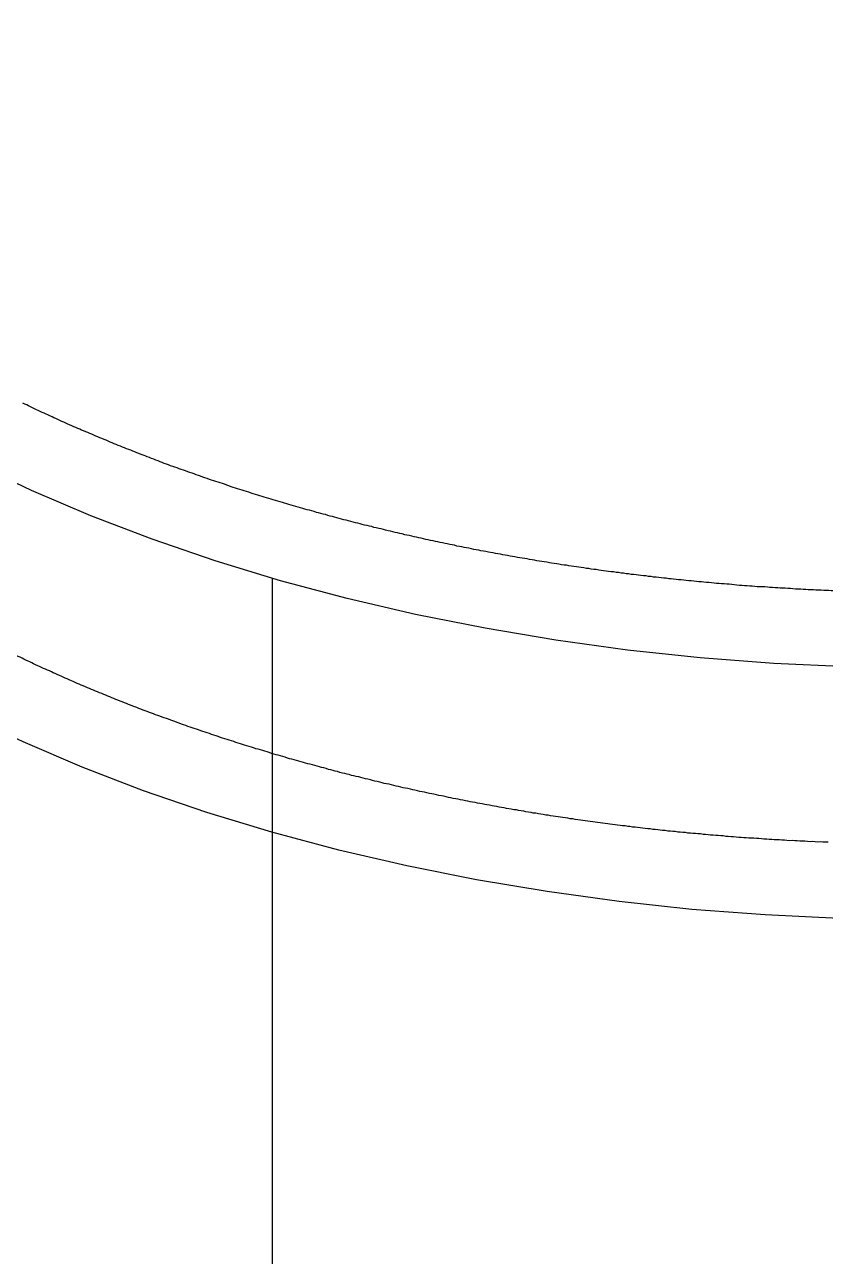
# Model space of a CAD drawing. Header units: millimetres. Extents: x -187744 to 2148, y -49419 to 6550.
# Drawn here: x -7413.5 to -7095.9, y -13904.4 to -13415.7 of the extents above; entities that cross this region are included whole.
import ezdxf
from ezdxf.enums import TextEntityAlignment as Align

# ---------------------------------------------------------------- set-up
doc = ezdxf.new("R2010")
doc.units = ezdxf.units.MM
doc.header["$LTSCALE"] = 1000
doc.header["$MEASUREMENT"] = 0
doc.set_wipeout_variables(frame=1)
doc.linetypes.add('DASH', pattern=[0.35, 0.25, -0.1])
doc.linetypes.add('M-CENTER', pattern=[1.8, 1.2, -0.2, 0.2, -0.2])
for name, color, linetype in [('AXIS_TEXT', 50, 'Continuous'), ('B1建筑尺寸', 7, 'Continuous'), ('BS-FURN', 250, 'DASH'), ('DOTE', 138, 'M-CENTER'), ('FC-FLOOR', 138, 'Continuous'), ('FF-FURN', 51, 'Continuous')]:
    doc.layers.add(name, color=color, linetype=linetype)
doc.styles.add('COMPLEX', font='COMPLEX')

# ---------------------------------------------------------------- blocks, each defined once
blk = doc.blocks.new('fdgfdsgf')
blk.add_wipeout([(90771.3, 14802.8), (90736.93, 14802.73), (90668.6, 14799.2), (90610.8, 14792.5), (90554.5, 14782.5), (90500.1, 14769.4), (90473.8, 14761.7), (90399.2, 14734.1), (90376, 14723.5), (90332.3, 14700.5), (90312, 14688), (90283.75, 14668.25), (90257.7, 14647.4), (90234.7, 14625.45), (90220.8, 14610.3), (90191.7, 14570.9), (90178.5, 14546.3), (90168.1, 14521.3), (90161.3, 14495.8), (90156.95, 14461.6), (90161.3, 14410.15), (90168.1, 14384.7), (90178.5, 14359.65), (90187.05, 14343.25), (90202.3, 14319.1), (90214.2, 14303.3), (90220.8, 14295.65), (90234.7, 14280.55), (90249.85, 14265.8), (90283.75, 14237.75), (90332.3, 14205.5), (90364.85, 14188.05), (90387.6, 14177.15), (90423.3, 14162), (90473.8, 14144.3), (90513.55, 14133.1), (90568.45, 14120.8), (90625.15, 14111.6), (90683.2, 14105.75), (90712.5, 14104.05), (90756.6, 14103), (90786, 14103.4), (90830, 14105.75), (90873.6, 14109.7), (90916.6, 14115.8), (90958.7, 14123.5), (90999.65, 14133.1), (91052.25, 14148.55), (91089.9, 14162), (91125.6, 14177.15), (91154.94, 14191.39), (91180.9, 14205.5), (91210.8, 14224.45), (91238.5, 14244.5), (91255.5, 14258.5), (91278.45, 14280.55), (91299, 14303.3), (91310.9, 14319.1), (91330.8, 14351.4), (91347.6, 14393.15), (91355.9, 14435.8), (91355.9, 14470.2), (91345.1, 14521.3), (91326.15, 14562.75), (91310.9, 14586.9), (91285.7, 14618), (91238.5, 14661.5), (91210.8, 14681.5), (91180.17, 14700.9), (91125.6, 14728.8), (91065.1, 14753.2), (91013.1, 14769.4), (90916.6, 14790.2), (90859.1, 14797.75), (90805.18, 14801.75), (90756.6, 14803)])
blk.add_polyline3d([(90697.8, 14801.3, 0), (90668.6, 14799.2, 0), (90639.5, 14796.3, 0), (90610.8, 14792.5, 0), (90582.4, 14787.9, 0), (90554.5, 14782.5, 0), (90527, 14776.3, 0), (90500.1, 14769.4, 0), (90473.8, 14761.7, 0), (90448.1, 14753.2, 0), (90423.3, 14744, 0), (90399.2, 14734.1, 0), (90376, 14723.5, 0), (90353.7, 14712.3, 0)])
at = {"color": 57}
blk.add_polyline3d([(90694.2, 14771, 0), (90693.1, 14771, 0), (90692.1, 14770.9, 0), (90691.1, 14770.8, 0), (90690.1, 14770.8, 0), (90689.1, 14770.7, 0), (90688.1, 14770.6, 0), (90687.1, 14770.6, 0), (90686, 14770.5, 0), (90685, 14770.4, 0), (90684, 14770.3, 0), (90683, 14770.3, 0), (90682, 14770.2, 0), (90681, 14770.1, 0), (90680, 14770, 0), (90679, 14770, 0), (90677.9, 14769.9, 0), (90676.9, 14769.8, 0), (90675.9, 14769.7, 0), (90674.9, 14769.6, 0), (90673.9, 14769.5, 0), (90672.9, 14769.5, 0), (90671.9, 14769.4, 0), (90670.9, 14769.3, 0), (90669.9, 14769.2, 0), (90668.8, 14769.1, 0), (90667.8, 14769, 0), (90666.8, 14768.9, 0), (90665.8, 14768.8, 0), (90664.8, 14768.7, 0), (90663.8, 14768.7, 0), (90662.8, 14768.6, 0), (90661.8, 14768.5, 0), (90660.8, 14768.4, 0), (90659.8, 14768.3, 0), (90658.8, 14768.2, 0), (90657.8, 14768.1, 0), (90656.8, 14768, 0), (90655.8, 14767.9, 0), (90654.7, 14767.8, 0), (90653.7, 14767.7, 0), (90652.7, 14767.5, 0), (90651.7, 14767.4, 0), (90650.7, 14767.3, 0), (90649.7, 14767.2, 0), (90648.7, 14767.1, 0), (90647.7, 14767, 0), (90646.7, 14766.9, 0), (90645.7, 14766.8, 0), (90644.7, 14766.7, 0), (90643.7, 14766.5, 0), (90642.7, 14766.4, 0), (90641.7, 14766.3, 0), (90640.7, 14766.2, 0), (90639.7, 14766.1, 0), (90638.7, 14766, 0), (90637.7, 14765.8, 0), (90636.7, 14765.7, 0), (90635.7, 14765.6, 0), (90634.7, 14765.5, 0), (90633.7, 14765.3, 0), (90632.7, 14765.2, 0), (90631.7, 14765.1, 0), (90630.7, 14765, 0), (90629.7, 14764.8, 0), (90628.7, 14764.7, 0), (90627.8, 14764.6, 0), (90626.8, 14764.4, 0), (90625.8, 14764.3, 0), (90624.8, 14764.2, 0), (90623.8, 14764, 0), (90622.8, 14763.9, 0), (90621.8, 14763.8, 0), (90620.8, 14763.6, 0), (90619.8, 14763.5, 0), (90618.8, 14763.3, 0), (90617.8, 14763.2, 0), (90616.8, 14763.1, 0), (90615.8, 14762.9, 0), (90614.9, 14762.8, 0), (90613.9, 14762.6, 0), (90612.9, 14762.5, 0), (90611.9, 14762.3, 0), (90610.9, 14762.2, 0), (90609.9, 14762, 0), (90608.9, 14761.9, 0), (90607.9, 14761.7, 0), (90607, 14761.6, 0), (90606, 14761.4, 0), (90605, 14761.3, 0), (90604, 14761.1, 0), (90603, 14761, 0), (90602, 14760.8, 0), (90601.1, 14760.7, 0), (90600.1, 14760.5, 0), (90599.1, 14760.3, 0), (90598.1, 14760.2, 0), (90597.1, 14760, 0), (90596.2, 14759.8, 0), (90595.2, 14759.7, 0), (90594.2, 14759.5, 0), (90593.2, 14759.3, 0), (90592.2, 14759.2, 0), (90591.3, 14759, 0), (90590.3, 14758.8, 0), (90589.3, 14758.7, 0), (90588.3, 14758.5, 0), (90587.4, 14758.3, 0), (90586.4, 14758.2, 0), (90585.4, 14758, 0), (90584.4, 14757.8, 0), (90583.5, 14757.6, 0), (90582.5, 14757.5, 0), (90581.5, 14757.3, 0), (90580.6, 14757.1, 0), (90579.6, 14756.9, 0), (90578.6, 14756.7, 0), (90577.6, 14756.6, 0), (90576.7, 14756.4, 0), (90575.7, 14756.2, 0), (90574.7, 14756, 0), (90573.8, 14755.8, 0), (90572.8, 14755.6, 0), (90571.8, 14755.4, 0), (90570.9, 14755.2, 0), (90569.9, 14755.1, 0), (90568.9, 14754.9, 0), (90568, 14754.7, 0), (90567, 14754.5, 0), (90566.1, 14754.3, 0), (90565.1, 14754.1, 0), (90564.1, 14753.9, 0), (90563.2, 14753.7, 0), (90562.2, 14753.5, 0), (90561.3, 14753.3, 0), (90560.3, 14753.1, 0), (90559.3, 14752.9, 0), (90558.4, 14752.7, 0), (90557.4, 14752.5, 0), (90556.5, 14752.3, 0), (90555.5, 14752.1, 0), (90554.6, 14751.9, 0), (90553.6, 14751.7, 0), (90552.7, 14751.5, 0), (90551.7, 14751.3, 0), (90550.8, 14751.1, 0), (90549.8, 14750.8, 0), (90548.8, 14750.6, 0), (90547.9, 14750.4, 0), (90547, 14750.2, 0), (90546, 14750, 0), (90545.1, 14749.8, 0), (90544.1, 14749.6, 0), (90543.2, 14749.3, 0), (90542.2, 14749.1, 0), (90541.3, 14748.9, 0), (90540.3, 14748.7, 0), (90539.4, 14748.5, 0), (90538.4, 14748.2, 0), (90537.5, 14748, 0), (90536.6, 14747.8, 0), (90535.6, 14747.6, 0), (90534.7, 14747.3, 0), (90533.7, 14747.1, 0), (90532.8, 14746.9, 0), (90531.9, 14746.7, 0), (90530.9, 14746.4, 0), (90530, 14746.2, 0), (90529.1, 14746, 0), (90528.1, 14745.7, 0), (90527.2, 14745.5, 0), (90526.3, 14745.3, 0), (90525.3, 14745, 0), (90524.4, 14744.8, 0), (90523.5, 14744.6, 0), (90522.5, 14744.3, 0), (90521.6, 14744.1, 0), (90520.7, 14743.8, 0), (90519.7, 14743.6, 0), (90518.8, 14743.4, 0), (90517.9, 14743.1, 0), (90517, 14742.9, 0), (90516, 14742.6, 0), (90515.1, 14742.4, 0), (90514.2, 14742.1, 0), (90513.3, 14741.9, 0), (90512.3, 14741.6, 0), (90511.4, 14741.4, 0), (90510.5, 14741.1, 0), (90509.6, 14740.9, 0), (90508.7, 14740.6, 0), (90507.7, 14740.4, 0), (90506.8, 14740.1, 0), (90505.9, 14739.9, 0), (90505, 14739.6, 0), (90504.1, 14739.4, 0), (90503.2, 14739.1, 0), (90502.3, 14738.9, 0), (90501.3, 14738.6, 0), (90500.4, 14738.3, 0), (90499.5, 14738.1, 0), (90498.6, 14737.8, 0), (90497.7, 14737.5, 0), (90496.8, 14737.3, 0), (90495.9, 14737, 0), (90495, 14736.7, 0), (90494.1, 14736.5, 0), (90493.2, 14736.2, 0), (90492.3, 14735.9, 0), (90491.4, 14735.7, 0), (90490.5, 14735.4, 0), (90489.6, 14735.1, 0), (90488.7, 14734.9, 0), (90487.8, 14734.6, 0), (90486.9, 14734.3, 0), (90486, 14734, 0), (90485.1, 14733.8, 0), (90484.2, 14733.5, 0), (90483.3, 14733.2, 0), (90482.4, 14732.9, 0), (90481.5, 14732.7, 0), (90480.6, 14732.4, 0), (90479.7, 14732.1, 0), (90478.8, 14731.8, 0), (90477.9, 14731.5, 0), (90477, 14731.2, 0), (90476.2, 14731, 0), (90475.3, 14730.7, 0), (90474.4, 14730.4, 0), (90473.5, 14730.1, 0), (90472.6, 14729.8, 0), (90471.7, 14729.5, 0), (90470.9, 14729.2, 0), (90470, 14728.9, 0), (90469.1, 14728.6, 0), (90468.2, 14728.4, 0), (90467.3, 14728.1, 0), (90466.5, 14727.8, 0), (90465.6, 14727.5, 0), (90464.7, 14727.2, 0), (90463.8, 14726.9, 0), (90463, 14726.6, 0), (90462.1, 14726.3, 0), (90461.2, 14726, 0), (90460.3, 14725.7, 0), (90459.5, 14725.4, 0), (90458.6, 14725.1, 0), (90457.7, 14724.8, 0), (90456.9, 14724.5, 0), (90456, 14724.2, 0), (90455.1, 14723.9, 0), (90454.3, 14723.6, 0), (90453.4, 14723.2, 0), (90452.6, 14722.9, 0), (90451.7, 14722.6, 0), (90450.8, 14722.3, 0), (90450, 14722, 0), (90449.1, 14721.7, 0), (90448.3, 14721.4, 0), (90447.4, 14721.1, 0), (90446.6, 14720.8, 0), (90445.7, 14720.4, 0), (90444.8, 14720.1, 0), (90444, 14719.8, 0), (90443.1, 14719.5, 0), (90442.3, 14719.2, 0), (90441.4, 14718.9, 0), (90440.6, 14718.5, 0), (90439.8, 14718.2, 0), (90438.9, 14717.9, 0), (90438.1, 14717.6, 0), (90437.2, 14717.2, 0), (90436.4, 14716.9, 0), (90435.5, 14716.6, 0), (90434.7, 14716.3, 0), (90433.9, 14715.9, 0), (90433, 14715.6, 0), (90432.2, 14715.3, 0), (90431.3, 14715, 0), (90430.5, 14714.6, 0), (90429.7, 14714.3, 0), (90428.8, 14714, 0), (90428, 14713.6, 0), (90427.2, 14713.3, 0), (90426.4, 14713, 0), (90425.5, 14712.6, 0), (90424.7, 14712.3, 0), (90423.9, 14712, 0), (90423, 14711.6, 0), (90422.2, 14711.3, 0), (90421.4, 14710.9, 0), (90420.6, 14710.6, 0), (90419.8, 14710.3, 0), (90418.9, 14709.9, 0), (90418.1, 14709.6, 0), (90417.3, 14709.2, 0), (90416.5, 14708.9, 0), (90415.7, 14708.5, 0), (90414.9, 14708.2, 0), (90414, 14707.9, 0), (90413.2, 14707.5, 0), (90412.4, 14707.2, 0), (90411.6, 14706.8, 0), (90410.8, 14706.5, 0), (90410, 14706.1, 0), (90409.2, 14705.8, 0), (90408.4, 14705.4, 0), (90407.6, 14705.1, 0), (90406.8, 14704.7, 0), (90406, 14704.3, 0), (90405.2, 14704, 0), (90404.4, 14703.6, 0), (90403.6, 14703.3, 0), (90402.8, 14702.9, 0), (90402, 14702.6, 0), (90401.2, 14702.2, 0), (90400.4, 14701.8, 0), (90399.6, 14701.5, 0), (90398.8, 14701.1, 0), (90398, 14700.8, 0), (90397.2, 14700.4, 0), (90396.4, 14700, 0), (90395.7, 14699.7, 0), (90394.9, 14699.3, 0), (90394.1, 14698.9, 0), (90393.3, 14698.6, 0), (90392.5, 14698.2, 0), (90391.7, 14697.8, 0), (90391, 14697.5, 0), (90390.2, 14697.1, 0), (90389.4, 14696.7, 0), (90388.6, 14696.4, 0), (90387.9, 14696, 0), (90387.1, 14695.6, 0), (90386.3, 14695.2, 0), (90385.5, 14694.9, 0), (90384.8, 14694.5, 0), (90384, 14694.1, 0), (90383.2, 14693.7, 0), (90382.5, 14693.4, 0), (90381.7, 14693, 0), (90380.9, 14692.6, 0), (90380.2, 14692.2, 0), (90379.4, 14691.8, 0), (90378.7, 14691.5, 0), (90377.9, 14691.1, 0), (90377.1, 14690.7, 0), (90376.4, 14690.3, 0), (90375.6, 14689.9, 0), (90374.9, 14689.5, 0), (90374.1, 14689.2, 0), (90373.4, 14688.8, 0)], dxfattribs=at)
blk = doc.blocks.new('QBLOCK2019073115112111')
at = {"layer": 'DOTE'}
blk.add_line((-6542.88, -2424.86), (6625.81, -2424.86), dxfattribs=at)
at = {"layer": 'AXIS_TEXT', "style": 'COMPLEX', "width": 1.041667}
for p, p2 in [((-5892.06, 5527.78), (-5692.06, 5527.78)), ((-5892.06, 5527.78), (-5692.06, 5527.78)), ((-5192.06, 5527.78), (-4992.06, 5527.78)), ((-5192.06, 5527.78), (-4992.06, 5527.78)), ((-3492.06, 5527.78), (-3292.06, 5527.78)), ((-3492.06, 5527.78), (-3292.06, 5527.78)), ((-2592.06, 5527.78), (-2392.06, 5527.78)), ((-2592.06, 5527.78), (-2392.06, 5527.78)), ((-192.06, 5527.78), (7.94, 5527.78)), ((-192.06, 5527.78), (7.94, 5527.78)), ((2707.94, 5527.78), (2907.94, 5527.78)), ((2707.94, 5527.78), (2907.94, 5527.78)), ((4507.94, 5527.78), (4707.94, 5527.78)), ((4507.94, 5527.78), (4707.94, 5527.78)), ((5507.94, 5527.78), (5707.94, 5527.78)), ((5507.94, 5527.78), (5707.94, 5527.78)), ((-7660.45, 3713.14), (-7460.45, 3713.14)), ((-7660.45, 3713.14), (-7460.45, 3713.14)), ((7521.14, 3713.14), (7521.64, 3713.14)), ((7521.14, 3713.14), (7521.64, 3713.14)), ((-7660.45, 2463.14), (-7460.45, 2463.14)), ((-7660.45, 2463.14), (-7460.45, 2463.14)), ((7521.14, 2463.14), (7521.64, 2463.14)), ((7521.14, 2463.14), (7521.64, 2463.14)), ((-7660.45, 1413.14), (-7460.45, 1413.14)), ((-7660.45, 1413.14), (-7460.45, 1413.14)), ((7521.14, 1413.14), (7521.64, 1413.14)), ((7521.14, 1413.14), (7521.64, 1413.14)), ((-7660.45, 263.14), (-7460.45, 263.14)), ((-7660.45, 263.14), (-7460.45, 263.14)), ((7521.14, 263.14), (7521.64, 263.14)), ((7521.14, 263.14), (7521.64, 263.14)), ((-7660.45, -736.86), (-7460.45, -736.86)), ((-7660.45, -736.86), (-7460.45, -736.86)), ((7521.14, -736.86), (7521.64, -736.86)), ((7521.14, -736.86), (7521.64, -736.86)), ((-7660.45, -1436.86), (-7460.45, -1436.86)), ((-7660.45, -1436.86), (-7460.45, -1436.86)), ((7521.14, -1436.86), (7521.64, -1436.86)), ((7521.14, -1436.86), (7521.64, -1436.86)), ((-7660.45, -2536.86), (-7460.45, -2536.86)), ((-7660.45, -2536.86), (-7460.45, -2536.86)), ((7521.14, -2536.86), (7521.64, -2536.86)), ((7521.14, -2536.86), (7521.64, -2536.86)), ((-7660.45, -4136.86), (-7460.45, -4136.86)), ((-7660.45, -4136.86), (-7460.45, -4136.86)), ((7521.14, -4136.86), (7521.64, -4136.86)), ((7521.14, -4136.86), (7521.64, -4136.86)), ((-5892.06, -5349.93), (-5891.56, -5349.93)), ((-5892.06, -5349.93), (-5891.56, -5349.93)), ((-5192.06, -5349.93), (-5191.56, -5349.93)), ((-5192.06, -5349.93), (-5191.56, -5349.93)), ((-2592.06, -5349.93), (-2591.56, -5349.93)), ((-2592.06, -5349.93), (-2591.56, -5349.93)), ((-192.06, -5349.93), (-191.56, -5349.93)), ((-192.06, -5349.93), (-191.56, -5349.93)), ((2707.94, -5349.93), (2708.44, -5349.93)), ((2707.94, -5349.93), (2708.44, -5349.93)), ((4507.94, -5349.93), (4508.44, -5349.93)), ((4507.94, -5349.93), (4508.44, -5349.93)), ((5507.94, -5349.93), (5508.44, -5349.93)), ((5507.94, -5349.93), (5508.44, -5349.93)), ((-3492.06, -5351.12), (-3491.56, -5351.12)), ((-3492.06, -5351.12), (-3491.56, -5351.12))]:
    blk.add_attdef('A', text='', height=224, dxfattribs=at).set_placement(p, p2, align=Align.FIT)
blk = doc.blocks.new('A$C5A535B59')
at = {"layer": 'BS-FURN', "ltscale": 0.5}
for points in [[(1572.87, 1193.37, 0), (1543.51, 1191.36, 0), (1514.12, 1190.25, 0), (1484.72, 1189.94, 0), (1455.3, 1190.53, 0), (1426.06, 1191.93, 0), (1396.9, 1194.12, 0), (1368.11, 1197.23, 0), (1339.61, 1201.14, 0), (1311.59, 1205.87, 0), (1283.95, 1211.4, 0), (1256.89, 1217.65, 0), (1230.41, 1224.71, 0)], [(1565.15, 1222.89, 0), (1564.05, 1222.77, 0), (1563.06, 1222.64, 0), (1562.06, 1222.62, 0), (1561.06, 1222.49, 0), (1560.06, 1222.47, 0), (1559.06, 1222.45, 0), (1557.96, 1222.32, 0), (1556.96, 1222.3, 0), (1555.97, 1222.17, 0), (1554.97, 1222.15, 0), (1553.97, 1222.02, 0), (1552.87, 1222, 0), (1551.87, 1221.97, 0), (1550.87, 1221.85, 0), (1549.87, 1221.82, 0), (1548.87, 1221.7, 0), (1547.77, 1221.67, 0), (1546.78, 1221.65, 0), (1545.78, 1221.53, 0), (1544.78, 1221.5, 0), (1543.78, 1221.48, 0), (1542.68, 1221.35, 0), (1541.68, 1221.33, 0), (1540.68, 1221.3, 0), (1539.68, 1221.28, 0), (1538.68, 1221.15, 0), (1537.58, 1221.13, 0), (1536.59, 1221.1, 0), (1535.59, 1221.08, 0), (1534.59, 1220.96, 0), (1533.59, 1220.93, 0), (1532.49, 1220.9, 0), (1531.49, 1220.88, 0), (1530.49, 1220.86, 0), (1529.49, 1220.73, 0), (1528.49, 1220.71, 0), (1527.39, 1220.68, 0), (1526.39, 1220.66, 0), (1525.39, 1220.63, 0), (1524.39, 1220.61, 0), (1523.39, 1220.59, 0), (1522.3, 1220.46, 0), (1521.3, 1220.43, 0), (1520.3, 1220.41, 0), (1519.3, 1220.39, 0), (1518.2, 1220.36, 0), (1517.2, 1220.34, 0), (1516.2, 1220.31, 0), (1515.2, 1220.29, 0), (1514.2, 1220.26, 0), (1513.1, 1220.24, 0), (1512.1, 1220.21, 0), (1511.1, 1220.19, 0), (1510.1, 1220.16, 0), (1509.1, 1220.14, 0), (1508, 1220.11, 0), (1507, 1220.09, 0), (1506, 1220.07, 0), (1505, 1220.04, 0), (1503.9, 1220.11, 0), (1502.9, 1220.09, 0), (1501.9, 1220.07, 0), (1500.9, 1220.04, 0), (1499.9, 1220.02, 0), (1498.8, 1219.99, 0), (1497.8, 1219.97, 0), (1496.8, 1219.94, 0), (1495.8, 1220.02, 0), (1494.8, 1219.99, 0), (1493.7, 1219.97, 0), (1492.7, 1219.94, 0), (1491.7, 1219.92, 0), (1490.7, 1220, 0), (1489.7, 1219.97, 0), (1488.6, 1219.94, 0), (1487.6, 1219.92, 0), (1486.6, 1220, 0), (1485.6, 1219.97, 0), (1484.6, 1219.95, 0), (1483.5, 1220.02, 0), (1482.5, 1220, 0), (1481.5, 1219.97, 0), (1480.49, 1220.05, 0), (1479.49, 1220.03, 0), (1478.39, 1220, 0), (1477.39, 1220.07, 0), (1476.39, 1220.05, 0), (1475.39, 1220.03, 0), (1474.39, 1220.1, 0), (1473.29, 1220.08, 0), (1472.29, 1220.15, 0), (1471.29, 1220.13, 0), (1470.29, 1220.1, 0), (1469.29, 1220.18, 0), (1468.19, 1220.15, 0), (1467.19, 1220.23, 0), (1466.19, 1220.2, 0), (1465.18, 1220.28, 0), (1464.18, 1220.26, 0), (1463.18, 1220.33, 0), (1462.08, 1220.3, 0), (1461.08, 1220.38, 0), (1460.08, 1220.36, 0), (1459.08, 1220.43, 0), (1458.08, 1220.41, 0), (1457.08, 1220.48, 0), (1455.97, 1220.56, 0), (1454.98, 1220.53, 0), (1453.97, 1220.61, 0), (1452.97, 1220.59, 0), (1451.97, 1220.66, 0), (1450.97, 1220.74, 0), (1449.87, 1220.71, 0), (1448.87, 1220.79, 0), (1447.87, 1220.86, 0), (1446.87, 1220.84, 0), (1445.86, 1220.91, 0), (1444.86, 1220.99, 0), (1443.86, 1220.97, 0), (1442.76, 1221.04, 0), (1441.76, 1221.11, 0), (1440.76, 1221.19, 0), (1439.76, 1221.17, 0), (1438.75, 1221.24, 0), (1437.75, 1221.32, 0), (1436.75, 1221.39, 0), (1435.75, 1221.37, 0), (1434.65, 1221.44, 0), (1433.65, 1221.52, 0), (1432.64, 1221.59, 0), (1431.64, 1221.67, 0), (1430.64, 1221.75, 0), (1429.64, 1221.72, 0), (1428.64, 1221.8, 0), (1427.63, 1221.87, 0), (1426.63, 1221.95, 0), (1425.53, 1222.02, 0), (1424.53, 1222.1, 0), (1423.53, 1222.17, 0), (1422.52, 1222.25, 0), (1421.52, 1222.33, 0), (1420.52, 1222.3, 0), (1419.52, 1222.38, 0), (1418.52, 1222.45, 0), (1417.52, 1222.53, 0), (1416.51, 1222.61, 0), (1415.51, 1222.68, 0), (1414.51, 1222.76, 0), (1413.51, 1222.83, 0), (1412.51, 1222.91, 0), (1411.4, 1222.98, 0), (1410.4, 1223.06, 0), (1409.4, 1223.23, 0), (1408.39, 1223.31, 0), (1407.39, 1223.39, 0), (1406.39, 1223.46, 0), (1405.39, 1223.54, 0), (1404.39, 1223.61, 0), (1403.38, 1223.69, 0), (1402.38, 1223.76, 0), (1401.38, 1223.84, 0), (1400.38, 1224.02, 0), (1399.37, 1224.09, 0), (1398.37, 1224.17, 0), (1397.37, 1224.24, 0), (1396.37, 1224.32, 0), (1395.36, 1224.4, 0), (1394.36, 1224.57, 0), (1393.36, 1224.65, 0), (1392.36, 1224.72, 0), (1391.35, 1224.8, 0), (1390.35, 1224.97, 0), (1389.35, 1225.05, 0), (1388.34, 1225.13, 0), (1387.34, 1225.2, 0), (1386.34, 1225.38, 0), (1385.34, 1225.45, 0), (1384.43, 1225.53, 0), (1383.43, 1225.71, 0), (1382.43, 1225.78, 0), (1381.43, 1225.86, 0), (1380.42, 1226.04, 0), (1379.42, 1226.11, 0), (1378.42, 1226.19, 0), (1377.41, 1226.36, 0), (1376.41, 1226.44, 0), (1375.41, 1226.61, 0), (1374.4, 1226.69, 0), (1373.4, 1226.77, 0), (1372.4, 1226.94, 0), (1371.49, 1227.02, 0), (1370.49, 1227.2, 0), (1369.49, 1227.27, 0), (1368.48, 1227.45, 0), (1367.48, 1227.52, 0), (1366.48, 1227.7, 0), (1365.47, 1227.77, 0), (1364.47, 1227.95, 0), (1363.57, 1228.03, 0), (1362.56, 1228.2, 0), (1361.56, 1228.28, 0), (1360.56, 1228.46, 0), (1359.55, 1228.53, 0), (1358.55, 1228.71, 0), (1357.65, 1228.79, 0), (1356.64, 1228.96, 0), (1355.64, 1229.14, 0), (1354.64, 1229.21, 0), (1353.63, 1229.39, 0), (1352.73, 1229.57, 0), (1351.73, 1229.64, 0), (1350.72, 1229.82, 0), (1349.72, 1230, 0), (1348.71, 1230.07, 0), (1347.81, 1230.25, 0), (1346.8, 1230.43, 0), (1345.8, 1230.5, 0), (1344.8, 1230.68, 0), (1343.89, 1230.85, 0), (1342.89, 1230.93, 0), (1341.89, 1231.11, 0), (1340.88, 1231.28, 0), (1339.98, 1231.46, 0), (1338.98, 1231.54, 0), (1337.97, 1231.71, 0), (1337.07, 1231.89, 0), (1336.06, 1232.07, 0), (1335.06, 1232.24, 0), (1334.06, 1232.32, 0), (1333.15, 1232.5, 0), (1332.15, 1232.67, 0), (1331.14, 1232.85, 0), (1330.24, 1233.03, 0), (1329.23, 1233.2, 0), (1328.23, 1233.38, 0), (1327.32, 1233.56, 0), (1326.32, 1233.63, 0), (1325.32, 1233.81, 0), (1324.41, 1233.99, 0), (1323.41, 1234.16, 0), (1322.5, 1234.34, 0), (1321.5, 1234.52, 0), (1320.49, 1234.69, 0), (1319.59, 1234.87, 0), (1318.59, 1235.05, 0), (1317.68, 1235.22, 0), (1316.68, 1235.4, 0), (1315.67, 1235.58, 0), (1314.77, 1235.75, 0), (1313.76, 1235.93, 0), (1312.86, 1236.11, 0), (1311.85, 1236.28, 0), (1310.95, 1236.46, 0), (1309.94, 1236.64, 0), (1309.04, 1236.82, 0), (1308.04, 1236.99, 0), (1307.13, 1237.17, 0), (1306.12, 1237.45, 0), (1305.12, 1237.62, 0), (1304.21, 1237.8, 0), (1303.31, 1237.98, 0), (1302.31, 1238.15, 0), (1301.4, 1238.33, 0), (1300.4, 1238.51, 0), (1299.49, 1238.79, 0), (1298.48, 1238.96, 0), (1297.58, 1239.14, 0), (1296.58, 1239.32, 0), (1295.67, 1239.49, 0), (1294.66, 1239.77, 0), (1293.76, 1239.95, 0), (1292.86, 1240.13, 0), (1291.85, 1240.3, 0), (1290.94, 1240.58, 0), (1289.94, 1240.76, 0), (1289.03, 1240.93, 0), (1288.13, 1241.11, 0), (1287.12, 1241.39, 0), (1286.22, 1241.57, 0), (1285.31, 1241.74, 0), (1284.31, 1242.02, 0), (1283.4, 1242.2, 0), (1282.5, 1242.38, 0), (1281.49, 1242.65, 0), (1280.59, 1242.83, 0), (1279.68, 1243.01, 0), (1278.67, 1243.28, 0), (1277.77, 1243.46, 0), (1276.86, 1243.74, 0), (1275.86, 1243.92, 0), (1274.95, 1244.09, 0), (1274.05, 1244.37, 0), (1273.14, 1244.55, 0), (1272.14, 1244.83, 0), (1271.23, 1245, 0), (1270.32, 1245.28, 0), (1269.42, 1245.46, 0), (1268.41, 1245.74, 0), (1267.51, 1245.92, 0), (1266.6, 1246.19, 0), (1265.7, 1246.37, 0), (1264.79, 1246.65, 0), (1263.78, 1246.83, 0), (1262.88, 1247.1, 0), (1261.97, 1247.28, 0), (1261.07, 1247.56, 0), (1260.16, 1247.74, 0), (1259.25, 1248.02, 0), (1258.35, 1248.19, 0), (1257.34, 1248.47, 0), (1256.44, 1248.75, 0), (1255.53, 1248.93, 0), (1254.62, 1249.21, 0), (1253.72, 1249.48, 0), (1252.81, 1249.66, 0), (1251.91, 1249.94, 0), (1251, 1250.22, 0), (1250.09, 1250.4, 0), (1249.19, 1250.67, 0), (1248.28, 1250.95, 0), (1247.38, 1251.13, 0), (1246.47, 1251.41, 0)]]:
    blk.add_polyline3d(points, dxfattribs=at)

msp = doc.modelspace()

# ---------------------------------------------------------------- block references
at = {"layer": 'BS-FURN'}
msp.add_blockref('A$C5A535B59', (-8660.51, -14861.11), dxfattribs=at)

# ---------------------------------------------------------------- next in the draw order: block references
at = {"layer": 'FF-FURN', "extrusion": (-1.31272e-23, 6.67052e-16, -1), "zscale": -1, "rotation": 178.6167517660417}
msp.add_blockref('fdgfdsgf', (98119.19, -1162.79, 0), dxfattribs=at)

# ---------------------------------------------------------------- next in the draw order: linework, layer by layer
at = {"layer": 'FC-FLOOR'}
msp.add_line((-7315.36, -11836.46), (-7315.36, -14986.46), dxfattribs=at)

# ---------------------------------------------------------------- next in the draw order: block references
at = {"layer": 'B1建筑尺寸', "linetype": 'Continuous'}
msp.add_blockref('QBLOCK2019073115112111', (-5673.3, -11086.6), dxfattribs=at)

# ---------------------------------------------------------------- next in the draw order: block references
at = {"layer": 'FF-FURN', "xscale": -1, "rotation": 181.3832482339583}
msp.add_blockref('fdgfdsgf', (-98115.83, -1063.02, 0), dxfattribs=at)

doc.saveas('drawing.dxf')
